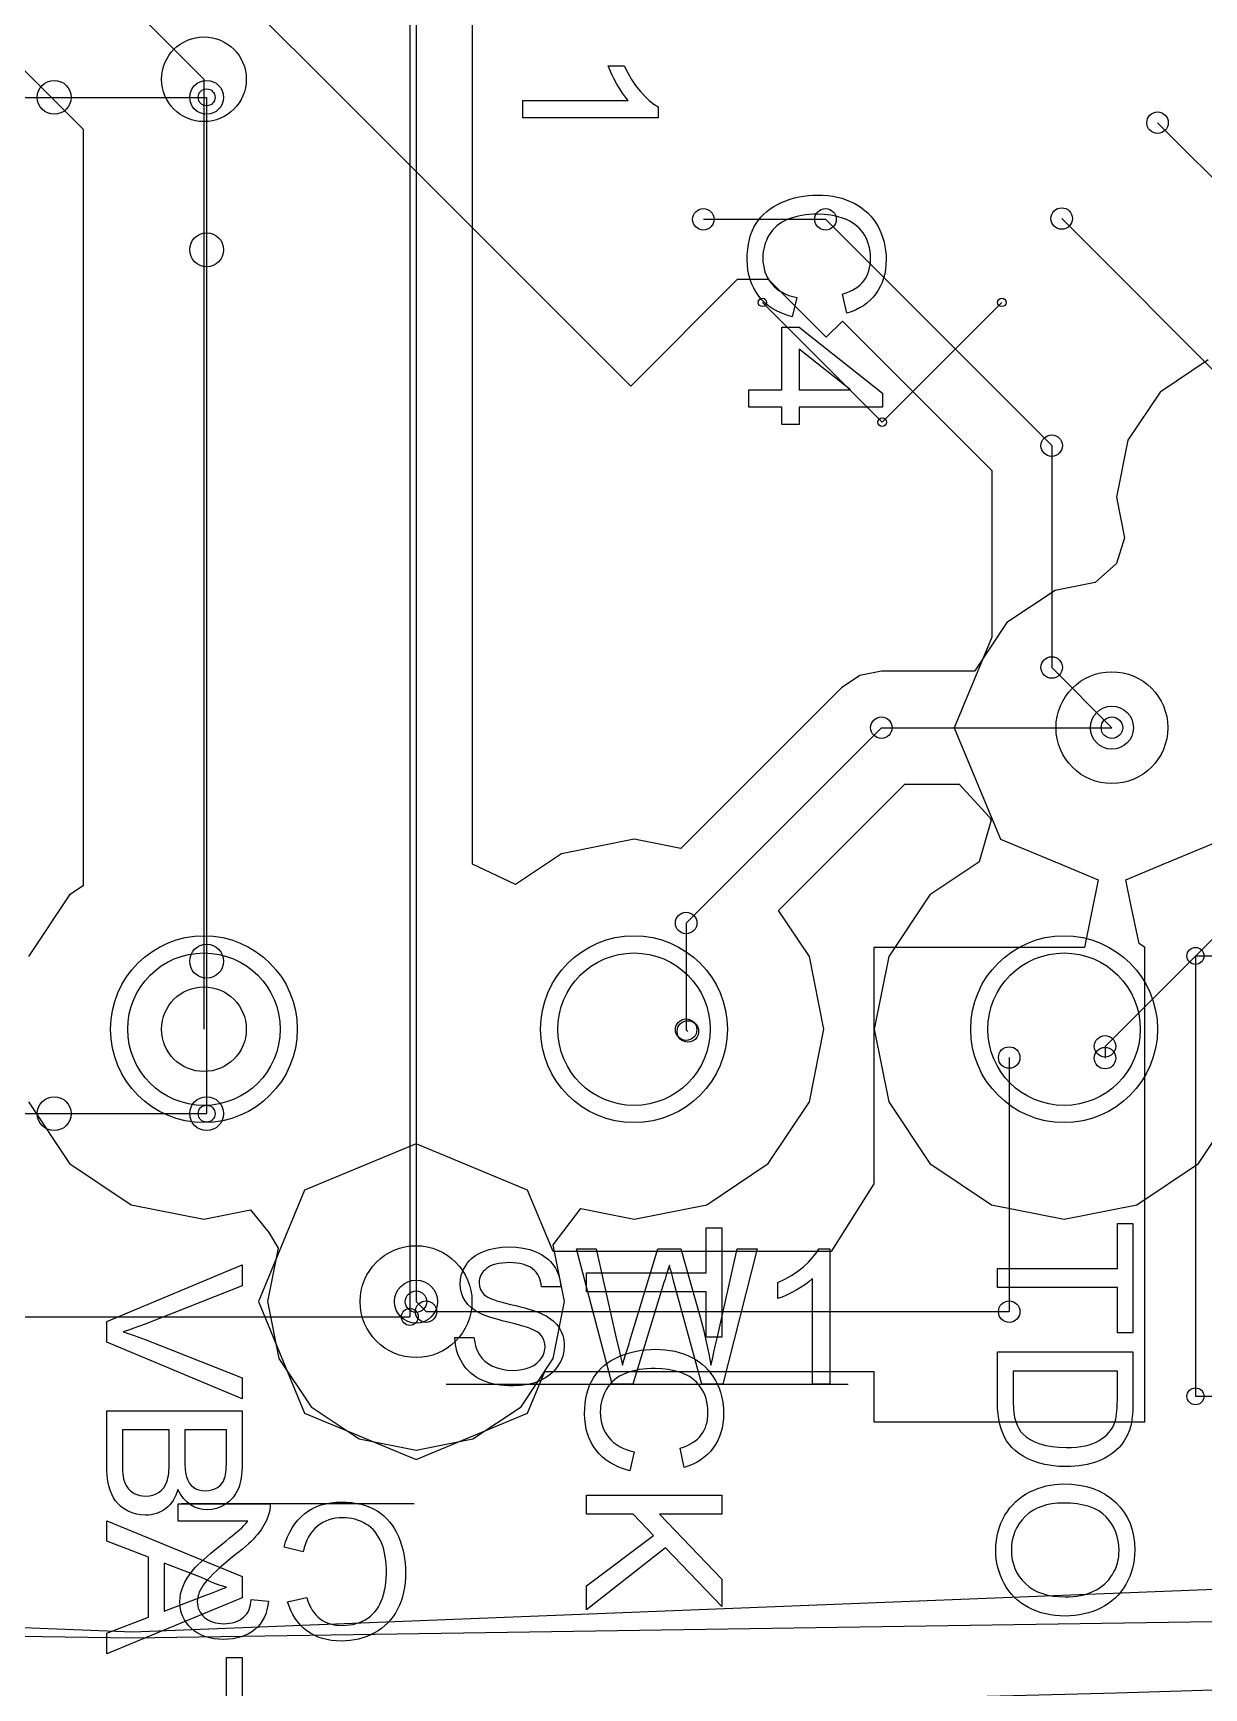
# Model space of a CAD drawing. Header units: millimetres. Extents: x -50.2 to -13.8, y -30.8 to 7.2.
# Drawn here: x -32.047 to -28.59, y -26.5 to -21.615 of the extents above; entities that cross this region are included whole.
import ezdxf

# ---------------------------------------------------------------- set-up
doc = ezdxf.new("R2010")
doc.units = ezdxf.units.MM
doc.linetypes.add('CENTERX2', pattern=[20.32, 12.7, -2.54, 2.54, -2.54])

msp = doc.modelspace()

# ---------------------------------------------------------------- linework, layer by layer
at = {"color": 7, "linetype": 'Continuous'}
for p, q in [((-32.8999, -20.394), (-31.5425, -21.7514)), ((-32.9823, -20.8162), (-31.8993, -21.8992)), ((-31.9793, -20.9604), (-31.1308, -21.8089)), ((-30.9345, -21.2048), (-30.9345, -25.4048)), ((-30.9161, -21.2068), (-30.9161, -25.3597)), ((-30.7494, -24.0682), (-30.7494, -21.2068)), ((-31.5425, -21.7514), (-31.5425, -24.5555)), ((-34.5345, -21.8048), (-31.5345, -21.8048)), ((-31.9845, -21.8048), (-31.5345, -21.8048)), ((-31.5345, -21.8048), (-31.5345, -22.2548)), ((-31.5345, -21.8048), (-31.5345, -24.8048)), ((-31.1308, -21.8089), (-30.8479, -22.0918)), ((-28.7266, -21.8796), (-27.7157, -22.8905)), ((-31.8993, -21.8992), (-31.8993, -24.1325)), ((-30.8479, -22.0918), (-30.2823, -22.6575)), ((-30.0677, -22.1648), (-29.707, -22.1648)), ((-29.707, -22.1648), (-29.0391, -22.8328)), ((-29.0095, -22.1625), (-28.498, -22.6739)), ((-30.2823, -22.6575), (-29.9666, -22.3418)), ((-29.9666, -22.3418), (-29.876, -22.3418)), ((-29.876, -22.3418), (-29.7048, -22.513)), ((-29.8933, -22.41), (-29.5398, -22.7635)), ((-29.1863, -22.41), (-29.5398, -22.7635)), ((-29.7048, -22.513), (-29.657, -22.4652)), ((-29.657, -22.4652), (-29.216, -22.9061)), ((-28.577, -22.5795), (-28.7193, -22.6746)), ((-28.7193, -22.6746), (-28.8144, -22.8169)), ((-29.0391, -22.8328), (-29.0391, -23.4877)), ((-28.8144, -22.8169), (-28.8478, -22.9848)), ((-29.216, -22.9061), (-29.216, -23.3978)), ((-28.8478, -22.9848), (-28.8239, -23.1048)), ((-28.8239, -23.1048), (-28.8473, -23.1813)), ((-28.8473, -23.1813), (-28.9109, -23.2368)), ((-28.9109, -23.2368), (-29.0291, -23.2603)), ((-29.0291, -23.2603), (-29.1714, -23.3554)), ((-29.216, -23.3978), (-29.3269, -23.6655)), ((-29.1714, -23.3554), (-29.2665, -23.4977)), ((-29.0391, -23.4877), (-28.8613, -23.6655)), ((-29.6058, -23.5115), (-29.6598, -23.5476)), ((-29.542, -23.4988), (-29.6058, -23.5115)), ((-29.2667, -23.4988), (-29.542, -23.4988)), ((-29.2665, -23.4977), (-29.2667, -23.4988)), ((-29.6598, -23.5476), (-30.1344, -24.0222)), ((-29.542, -23.6655), (-30.1186, -24.2421)), ((-29.542, -23.6655), (-28.8613, -23.6655)), ((-29.3269, -23.6655), (-29.1905, -23.9948)), ((-29.8454, -24.2047), (-29.4729, -23.8322)), ((-29.4729, -23.8322), (-29.3123, -23.8322)), ((-29.3123, -23.8322), (-29.2229, -23.93)), ((-29.2229, -23.93), (-29.2174, -23.9388)), ((-29.2174, -23.9388), (-29.2535, -24.0614)), ((-30.2725, -23.9948), (-30.4871, -24.0374)), ((-30.1344, -24.0222), (-30.2725, -23.9948)), ((-29.1905, -23.9948), (-29.0006, -24.0735)), ((-28.7219, -24.0735), (-28.532, -23.9948)), ((-30.6224, -24.1279), (-30.7494, -24.0682)), ((-30.4871, -24.0374), (-30.6224, -24.1279)), ((-29.2545, -24.0625), (-29.399, -24.159)), ((-29.2535, -24.0614), (-29.2545, -24.0625)), ((-29.0006, -24.0735), (-28.9022, -24.1142)), ((-28.8203, -24.1142), (-28.7219, -24.0735)), ((-28.9022, -24.1142), (-28.942, -24.3142)), ((-28.8037, -24.1976), (-28.8203, -24.1142)), ((-31.939, -24.159), (-32.0605, -24.3409)), ((-31.8993, -24.1325), (-31.939, -24.159)), ((-29.399, -24.159), (-29.5205, -24.3409)), ((-28.4091, -24.1337), (-28.8816, -24.6061)), ((-29.7544, -24.3409), (-29.8454, -24.2047)), ((-28.7813, -24.303), (-28.8037, -24.1976)), ((-30.1186, -24.2421), (-30.1186, -24.557)), ((-29.5646, -24.3142), (-29.5647, -24.9642)), ((-28.9646, -24.3142), (-29.5646, -24.3142)), ((-28.942, -24.3142), (-28.9646, -24.3142)), ((-28.7646, -24.3142), (-28.7813, -24.303)), ((-28.7646, -24.3813), (-28.7646, -24.3142)), ((-31.5345, -24.3548), (-31.5345, -24.8048)), ((-29.7117, -24.5555), (-29.7544, -24.3409)), ((-29.5205, -24.3409), (-29.5632, -24.5555)), ((-28.6146, -24.3392), (-28.6146, -25.6392)), ((-28.6146, -24.3392), (-27.0646, -24.3392)), ((-28.7646, -24.9642), (-28.7646, -24.3813)), ((-30.1186, -24.557), (-30.1135, -24.5621)), ((-29.7544, -24.7701), (-29.7117, -24.5555)), ((-29.5632, -24.5555), (-29.5205, -24.7701)), ((-28.8816, -24.6061), (-28.8816, -24.6409)), ((-29.1646, -24.6392), (-29.1646, -25.3892)), ((-34.5345, -24.8048), (-31.5345, -24.8048)), ((-32.0605, -24.7701), (-31.939, -24.9521)), ((-31.9845, -24.8048), (-31.5345, -24.8048)), ((-29.8759, -24.9521), (-29.7544, -24.7701)), ((-29.5205, -24.7701), (-29.399, -24.9521)), ((-28.6059, -24.9521), (-28.4844, -24.7701)), ((-30.9161, -24.894), (-31.2454, -25.0304)), ((-30.5869, -25.0304), (-30.9161, -24.894)), ((-31.939, -24.9521), (-31.7571, -25.0736)), ((-30.0579, -25.0736), (-29.8759, -24.9521)), ((-29.399, -24.9521), (-29.2171, -25.0736)), ((-28.7879, -25.0736), (-28.6059, -24.9521)), ((-29.5647, -24.9642), (-29.5647, -25.0122)), ((-28.7646, -25.0642), (-28.7646, -24.9642)), ((-31.2454, -25.0304), (-31.3818, -25.3597)), ((-30.5116, -25.2122), (-30.5869, -25.0304)), ((-29.5647, -25.0122), (-29.6901, -25.2122)), ((-31.7571, -25.0736), (-31.5425, -25.1163)), ((-31.5425, -25.1163), (-31.4054, -25.089)), ((-31.4054, -25.089), (-31.3511, -25.1554)), ((-30.5109, -25.1918), (-30.4295, -25.0851)), ((-30.4295, -25.0851), (-30.2725, -25.1163)), ((-30.2725, -25.1163), (-30.0579, -25.0736)), ((-29.2171, -25.0736), (-29.0025, -25.1163)), ((-29.0025, -25.1163), (-28.7879, -25.0736)), ((-28.7646, -25.7142), (-28.7646, -25.0642)), ((-31.3511, -25.1554), (-31.3234, -25.2022)), ((-31.3234, -25.2022), (-31.3547, -25.3597)), ((-30.4775, -25.3597), (-30.5109, -25.1918)), ((-29.6901, -25.2122), (-30.5116, -25.2122)), ((-31.3818, -25.3597), (-31.2454, -25.6889)), ((-31.3547, -25.3597), (-31.3214, -25.5275)), ((-30.9161, -25.3597), (-30.8866, -25.3892)), ((-30.8866, -25.3892), (-29.1646, -25.3892)), ((-30.5109, -25.5275), (-30.4775, -25.3597)), ((-35.1345, -25.4048), (-30.9345, -25.4048)), ((-31.3214, -25.5275), (-31.2263, -25.6698)), ((-30.606, -25.6698), (-30.5109, -25.5275)), ((-30.5869, -25.6889), (-30.536, -25.5661)), ((-30.536, -25.5661), (-29.5646, -25.5661)), ((-29.5646, -25.5661), (-29.5646, -25.7142)), ((-28.6146, -25.6392), (-27.0646, -25.6392)), ((-31.2454, -25.6889), (-30.9161, -25.8253)), ((-31.2263, -25.6698), (-31.084, -25.7649)), ((-30.9161, -25.8253), (-30.5869, -25.6889)), ((-30.7483, -25.7649), (-30.606, -25.6698)), ((-29.5646, -25.7142), (-28.7646, -25.7142)), ((-31.084, -25.7649), (-30.9161, -25.7983)), ((-30.9161, -25.7983), (-30.7483, -25.7649)), ((-31.7524, -26.335), (-40.0323, -26.0097)), ((-23.4725, -26.0097), (-31.7524, -26.335)), ((-31.7524, -26.353), (-34.9403, -26.3049)), ((-28.5645, -26.3049), (-31.7524, -26.353))]:
    msp.add_line(p, q, dxfattribs=at)
at = {"color": 7, "linetype": 'CENTERX2'}
for p, q in [((-30.8272, -25.6035), (-29.6397, -25.6035)), ((-30.9212, -25.9566), (-31.6087, -25.9566))]:
    msp.add_line(p, q, dxfattribs=at)
at = {"color": 7, "linetype": 'Continuous', "flags": 128}
for points in [[(-30.6011, -21.8654), (-30.6012, -21.8142), (-30.6012, -21.8142), (-30.2895, -21.8142), (-30.2895, -21.8142), (-30.2979, -21.8042), (-30.3063, -21.7928), (-30.3148, -21.78), (-30.3232, -21.7656), (-30.331, -21.7509), (-30.3379, -21.7371), (-30.3437, -21.7239), (-30.3484, -21.7116), (-30.3484, -21.7116), (-30.3012, -21.7116), (-30.3012, -21.7116), (-30.291, -21.7324), (-30.2798, -21.7519), (-30.2677, -21.7701), (-30.2544, -21.7868), (-30.2408, -21.8017), (-30.2274, -21.8143), (-30.2141, -21.8246), (-30.2012, -21.8324), (-30.2012, -21.8324), (-30.2012, -21.8654), (-30.2012, -21.8654), (-30.6012, -21.8654)], [(-29.7919, -22.3961), (-29.8051, -22.4525), (-29.8051, -22.4525), (-29.8209, -22.4478), (-29.8356, -22.4423), (-29.8495, -22.436), (-29.8624, -22.4288), (-29.8742, -22.4208), (-29.8852, -22.4119), (-29.8952, -22.4022), (-29.9042, -22.3916), (-29.9122, -22.3803), (-29.9191, -22.3685), (-29.925, -22.356), (-29.9298, -22.3428), (-29.9335, -22.3291), (-29.9361, -22.3148), (-29.9377, -22.2999), (-29.9383, -22.2844), (-29.9383, -22.2844), (-29.9379, -22.2683), (-29.9367, -22.253), (-29.9346, -22.2385), (-29.9317, -22.2248), (-29.9281, -22.2118), (-29.9236, -22.1997), (-29.9182, -22.1882), (-29.9121, -22.1775), (-29.9052, -22.1676), (-29.8976, -22.1582), (-29.8892, -22.1495), (-29.8802, -22.1413), (-29.8703, -22.1338), (-29.8598, -22.1269), (-29.8485, -22.1207), (-29.8365, -22.115), (-29.824, -22.1099), (-29.8113, -22.1056), (-29.7984, -22.1019), (-29.7851, -22.0989), (-29.7718, -22.0965), (-29.7581, -22.0949), (-29.7443, -22.0938), (-29.7302, -22.0935), (-29.7302, -22.0935), (-29.7149, -22.0939), (-29.7001, -22.095), (-29.6859, -22.0969), (-29.6722, -22.0995), (-29.6589, -22.1029), (-29.6461, -22.107), (-29.6339, -22.1118), (-29.6221, -22.1174), (-29.6109, -22.1238), (-29.6004, -22.1307), (-29.5906, -22.1384), (-29.5814, -22.1465), (-29.573, -22.1554), (-29.5653, -22.1649), (-29.5583, -22.1751), (-29.552, -22.1858), (-29.5464, -22.197), (-29.5415, -22.2085), (-29.5374, -22.2203), (-29.534, -22.2324), (-29.5314, -22.2447), (-29.5295, -22.2573), (-29.5284, -22.2702), (-29.528, -22.2833), (-29.528, -22.2833), (-29.5285, -22.2981), (-29.5299, -22.3123), (-29.5323, -22.3259), (-29.5356, -22.3389), (-29.5399, -22.3513), (-29.5452, -22.363), (-29.5514, -22.3743), (-29.5585, -22.3848), (-29.5665, -22.3948), (-29.5753, -22.4039), (-29.5849, -22.4122), (-29.5952, -22.4198), (-29.6063, -22.4266), (-29.6181, -22.4326), (-29.6308, -22.4378), (-29.6443, -22.4422), (-29.6443, -22.4422), (-29.6564, -22.3858), (-29.6564, -22.3858), (-29.646, -22.3822), (-29.6363, -22.3782), (-29.6274, -22.3738), (-29.6193, -22.3691), (-29.6118, -22.3638), (-29.6051, -22.3583), (-29.5991, -22.3524), (-29.5938, -22.3461), (-29.5892, -22.3393), (-29.5852, -22.3323), (-29.5818, -22.3247), (-29.579, -22.3167), (-29.5769, -22.3084), (-29.5754, -22.2996), (-29.5745, -22.2904), (-29.5742, -22.2807), (-29.5742, -22.2807), (-29.5745, -22.2696), (-29.5755, -22.259), (-29.5772, -22.2489), (-29.5796, -22.2392), (-29.5827, -22.2299), (-29.5864, -22.2211), (-29.5908, -22.2128), (-29.596, -22.2049), (-29.6016, -22.1977), (-29.6077, -22.1909), (-29.6144, -22.1847), (-29.6214, -22.1791), (-29.629, -22.174), (-29.637, -22.1695), (-29.6454, -22.1656), (-29.6544, -22.1622), (-29.6728, -22.1569), (-29.6915, -22.153), (-29.7106, -22.1507), (-29.7299, -22.1499), (-29.7299, -22.1499), (-29.7423, -22.1501), (-29.7542, -22.1509), (-29.7657, -22.152), (-29.7769, -22.1536), (-29.7877, -22.1557), (-29.798, -22.1582), (-29.8081, -22.1613), (-29.8176, -22.1647), (-29.8266, -22.1687), (-29.8351, -22.1732), (-29.8431, -22.1782), (-29.8504, -22.1838), (-29.857, -22.1898), (-29.8632, -22.1964), (-29.8687, -22.2034), (-29.8736, -22.211), (-29.8779, -22.219), (-29.8817, -22.2271), (-29.8849, -22.2353), (-29.8875, -22.2437), (-29.8895, -22.2523), (-29.891, -22.261), (-29.8918, -22.2699), (-29.8921, -22.279), (-29.8921, -22.279), (-29.8917, -22.2899), (-29.8905, -22.3004), (-29.8886, -22.3104), (-29.8858, -22.3201), (-29.8822, -22.3292), (-29.8779, -22.338), (-29.8728, -22.3464), (-29.8669, -22.3543), (-29.8601, -22.3617), (-29.8527, -22.3685), (-29.8445, -22.3747), (-29.8355, -22.3802), (-29.8258, -22.3851), (-29.8153, -22.3893), (-29.804, -22.393), (-29.7919, -22.3961)], [(-29.9331, -22.6678), (-29.8357, -22.6678), (-29.8357, -22.6678), (-29.8357, -22.4832), (-29.8357, -22.4832), (-29.7844, -22.4832), (-29.7844, -22.4832), (-29.5383, -22.6781), (-29.5383, -22.6781), (-29.5383, -22.7191), (-29.5383, -22.7191), (-29.7844, -22.7191), (-29.7844, -22.7191), (-29.7844, -22.7704), (-29.7844, -22.7704), (-29.8357, -22.7704), (-29.8357, -22.7704), (-29.8357, -22.7191), (-29.8357, -22.7191), (-29.9331, -22.7191), (-29.9331, -22.7191), (-29.9331, -22.6678)], [(-29.7844, -22.6678), (-29.6328, -22.6678), (-29.6328, -22.6678), (-29.7844, -22.5479), (-29.7844, -22.5479), (-29.7844, -22.6678)], [(-30.4132, -25.2747), (-30.0593, -25.2747), (-30.0593, -25.2747), (-30.0593, -25.1414), (-30.0593, -25.1414), (-30.0132, -25.1414), (-30.0132, -25.1414), (-30.0132, -25.4645), (-30.0132, -25.4645), (-30.0593, -25.4645), (-30.0593, -25.4645), (-30.0593, -25.3311), (-30.0593, -25.3311), (-30.4132, -25.3311), (-30.4132, -25.3311), (-30.4132, -25.2747)], [(-29.1991, -25.262), (-28.8452, -25.262), (-28.8452, -25.262), (-28.8452, -25.1287), (-28.8452, -25.1287), (-28.7991, -25.1287), (-28.7991, -25.1287), (-28.7991, -25.4518), (-28.7991, -25.4518), (-28.8452, -25.4518), (-28.8452, -25.4518), (-28.8452, -25.3184), (-28.8452, -25.3184), (-29.1991, -25.3184), (-29.1991, -25.3184), (-29.1991, -25.262)], [(-30.8016, -25.4651), (-30.7452, -25.4651), (-30.7452, -25.4651), (-30.7428, -25.4802), (-30.7395, -25.4939), (-30.7349, -25.5063), (-30.7292, -25.5171), (-30.7221, -25.5268), (-30.7132, -25.5355), (-30.7026, -25.5432), (-30.6903, -25.5499), (-30.6767, -25.5555), (-30.6622, -25.5594), (-30.647, -25.5617), (-30.6309, -25.5625), (-30.6309, -25.5625), (-30.6167, -25.5619), (-30.6033, -25.5601), (-30.5908, -25.5571), (-30.5792, -25.553), (-30.5687, -25.5478), (-30.5597, -25.5418), (-30.5521, -25.5348), (-30.5459, -25.5269), (-30.5411, -25.5186), (-30.5376, -25.5101), (-30.5356, -25.5014), (-30.5349, -25.4927), (-30.5349, -25.4927), (-30.5355, -25.4841), (-30.5374, -25.476), (-30.5406, -25.4684), (-30.545, -25.4615), (-30.5509, -25.4551), (-30.5586, -25.4491), (-30.5682, -25.4437), (-30.5795, -25.4387), (-30.5795, -25.4387), (-30.5839, -25.437), (-30.5897, -25.4352), (-30.5966, -25.433), (-30.6047, -25.4307), (-30.614, -25.4282), (-30.6244, -25.4254), (-30.6361, -25.4224), (-30.6489, -25.4192), (-30.6619, -25.4159), (-30.6738, -25.4127), (-30.6849, -25.4096), (-30.695, -25.4065), (-30.7042, -25.4034), (-30.7124, -25.4003), (-30.7197, -25.3974), (-30.726, -25.3944), (-30.726, -25.3944), (-30.7402, -25.3865), (-30.7525, -25.3777), (-30.7629, -25.368), (-30.7713, -25.3574), (-30.7778, -25.346), (-30.7824, -25.334), (-30.7852, -25.3213), (-30.7862, -25.3079), (-30.7862, -25.3079), (-30.7851, -25.2931), (-30.7818, -25.2788), (-30.7763, -25.265), (-30.7686, -25.2516), (-30.764, -25.2453), (-30.7589, -25.2393), (-30.7532, -25.2338), (-30.747, -25.2286), (-30.7404, -25.2239), (-30.7332, -25.2195), (-30.7255, -25.2155), (-30.7174, -25.2119), (-30.7, -25.206), (-30.6817, -25.2018), (-30.6625, -25.1993), (-30.6424, -25.1984), (-30.6424, -25.1984), (-30.6203, -25.1993), (-30.5996, -25.2019), (-30.5803, -25.2063), (-30.5622, -25.2125), (-30.5538, -25.2163), (-30.5459, -25.2204), (-30.5384, -25.225), (-30.5315, -25.23), (-30.5251, -25.2354), (-30.5192, -25.2412), (-30.5138, -25.2474), (-30.5089, -25.2541), (-30.5045, -25.2611), (-30.5006, -25.2683), (-30.4972, -25.2757), (-30.4944, -25.2834), (-30.4922, -25.2913), (-30.4905, -25.2994), (-30.4894, -25.3078), (-30.4888, -25.3163), (-30.4888, -25.3163), (-30.5452, -25.3163), (-30.5452, -25.3163), (-30.5464, -25.3078), (-30.5484, -25.2997), (-30.5508, -25.2922), (-30.5539, -25.2852), (-30.5576, -25.2788), (-30.5618, -25.2728), (-30.5667, -25.2675), (-30.5722, -25.2627), (-30.5783, -25.2584), (-30.5851, -25.2547), (-30.5925, -25.2516), (-30.6006, -25.2491), (-30.6095, -25.2471), (-30.619, -25.2457), (-30.6292, -25.2449), (-30.6401, -25.2446), (-30.6401, -25.2446), (-30.6514, -25.2448), (-30.6619, -25.2457), (-30.6717, -25.247), (-30.6806, -25.249), (-30.6887, -25.2514), (-30.696, -25.2544), (-30.7026, -25.2579), (-30.7084, -25.262), (-30.7134, -25.2665), (-30.7178, -25.2712), (-30.7214, -25.2762), (-30.7244, -25.2813), (-30.7267, -25.2868), (-30.7284, -25.2924), (-30.7295, -25.2982), (-30.7298, -25.3043), (-30.7298, -25.3043), (-30.7288, -25.3145), (-30.726, -25.3238), (-30.7213, -25.3322), (-30.7146, -25.3396), (-30.7146, -25.3396), (-30.7101, -25.343), (-30.7042, -25.3466), (-30.6967, -25.3501), (-30.6877, -25.3536), (-30.6773, -25.3571), (-30.6653, -25.3607), (-30.6518, -25.3643), (-30.6368, -25.368), (-30.6217, -25.3716), (-30.6077, -25.375), (-30.595, -25.3783), (-30.5835, -25.3816), (-30.573, -25.3846), (-30.5639, -25.3877), (-30.5559, -25.3905), (-30.5491, -25.3933), (-30.5491, -25.3933), (-30.5404, -25.3974), (-30.5322, -25.4018), (-30.5246, -25.4064), (-30.5177, -25.4114), (-30.5113, -25.4165), (-30.5055, -25.422), (-30.5003, -25.4276), (-30.4957, -25.4337), (-30.4917, -25.4399), (-30.4882, -25.4463), (-30.4852, -25.453), (-30.4828, -25.4599), (-30.4809, -25.4672), (-30.4795, -25.4745), (-30.4787, -25.4821), (-30.4785, -25.49), (-30.4785, -25.49), (-30.4796, -25.5056), (-30.4831, -25.5208), (-30.4889, -25.5354), (-30.4971, -25.5496), (-30.502, -25.5564), (-30.5073, -25.5628), (-30.5133, -25.5688), (-30.5197, -25.5744), (-30.5266, -25.5797), (-30.534, -25.5845), (-30.542, -25.589), (-30.5504, -25.5931), (-30.5682, -25.5999), (-30.5872, -25.6048), (-30.6073, -25.6077), (-30.6286, -25.6087), (-30.6286, -25.6087), (-30.642, -25.6084), (-30.655, -25.6076), (-30.6674, -25.6063), (-30.6791, -25.6045), (-30.6904, -25.6021), (-30.7012, -25.5992), (-30.7113, -25.5958), (-30.7209, -25.5918), (-30.7299, -25.5873), (-30.7385, -25.5824), (-30.7465, -25.5768), (-30.7541, -25.5708), (-30.7612, -25.5643), (-30.7677, -25.5571), (-30.7738, -25.5495), (-30.7793, -25.5413), (-30.7843, -25.5328), (-30.7886, -25.524), (-30.7924, -25.5148), (-30.7954, -25.5055), (-30.7979, -25.4958), (-30.7997, -25.4858), (-30.801, -25.4756), (-30.8016, -25.4651)], [(-30.3367, -25.6035), (-30.4426, -25.2035), (-30.4426, -25.2035), (-30.3842, -25.2035), (-30.3842, -25.2035), (-30.3248, -25.4673), (-30.3248, -25.4673), (-30.3156, -25.5079), (-30.3067, -25.5476), (-30.3067, -25.5476), (-30.3022, -25.5329), (-30.2982, -25.5198), (-30.2947, -25.5083), (-30.2917, -25.4986), (-30.2892, -25.4904), (-30.2872, -25.4838), (-30.2857, -25.4789), (-30.2847, -25.4757), (-30.2847, -25.4757), (-30.2017, -25.2035), (-30.2017, -25.2035), (-30.1339, -25.2035), (-30.1339, -25.2035), (-30.0767, -25.4051), (-30.0767, -25.4051), (-30.0674, -25.4422), (-30.059, -25.4784), (-30.0517, -25.5135), (-30.0452, -25.5476), (-30.0452, -25.5476), (-30.0411, -25.5293), (-30.0365, -25.5092), (-30.0316, -25.4873), (-30.0263, -25.4637), (-30.0263, -25.4637), (-29.9677, -25.2035), (-29.9677, -25.2035), (-29.9093, -25.2035), (-29.9093, -25.2035), (-30.0098, -25.6035), (-30.0098, -25.6035), (-30.0722, -25.6035), (-30.0722, -25.6035), (-30.1556, -25.2985), (-30.1556, -25.2985), (-30.158, -25.2894), (-30.1602, -25.2813), (-30.1621, -25.2741), (-30.1638, -25.2679), (-30.1654, -25.2624), (-30.1666, -25.258), (-30.1675, -25.2545), (-30.1682, -25.2518), (-30.1682, -25.2518), (-30.173, -25.2673), (-30.1771, -25.2811), (-30.1808, -25.2932), (-30.184, -25.3036), (-30.184, -25.3036), (-30.2756, -25.6035), (-30.2756, -25.6035), (-30.3367, -25.6035)], [(-29.6939, -25.6035), (-29.7452, -25.6035), (-29.7452, -25.6035), (-29.7452, -25.2918), (-29.7452, -25.2918), (-29.7551, -25.3002), (-29.7666, -25.3087), (-29.7794, -25.3171), (-29.7937, -25.3255), (-29.8084, -25.3334), (-29.8222, -25.3403), (-29.8354, -25.3461), (-29.8477, -25.3508), (-29.8477, -25.3508), (-29.8477, -25.3035), (-29.8477, -25.3035), (-29.8269, -25.2934), (-29.8074, -25.2822), (-29.7892, -25.27), (-29.7725, -25.2567), (-29.7576, -25.2431), (-29.745, -25.2297), (-29.7347, -25.2165), (-29.7269, -25.2035), (-29.7269, -25.2035), (-29.6939, -25.2035), (-29.6939, -25.2035), (-29.6939, -25.6035)], [(-31.8294, -25.4186), (-31.4295, -25.2513), (-31.4295, -25.2513), (-31.4295, -25.313), (-31.4295, -25.313), (-31.7162, -25.426), (-31.7162, -25.426), (-31.7332, -25.4326), (-31.7495, -25.4385), (-31.7654, -25.444), (-31.7808, -25.4489), (-31.7808, -25.4489), (-31.7485, -25.4594), (-31.7162, -25.4715), (-31.7162, -25.4715), (-31.4295, -25.5848), (-31.4295, -25.5848), (-31.4295, -25.6465), (-31.4295, -25.6465), (-31.8295, -25.4792), (-31.8295, -25.4792), (-31.8295, -25.4186)], [(-30.272, -25.8029), (-30.2851, -25.8593), (-30.2851, -25.8593), (-30.3009, -25.8547), (-30.3157, -25.8492), (-30.3295, -25.8428), (-30.3424, -25.8357), (-30.3543, -25.8277), (-30.3653, -25.8188), (-30.3752, -25.8091), (-30.3843, -25.7985), (-30.3923, -25.7872), (-30.3992, -25.7754), (-30.405, -25.7629), (-30.4098, -25.7497), (-30.4135, -25.736), (-30.4162, -25.7217), (-30.4178, -25.7068), (-30.4183, -25.6912), (-30.4183, -25.6912), (-30.4179, -25.6752), (-30.4167, -25.6599), (-30.4146, -25.6454), (-30.4117, -25.6317), (-30.4081, -25.6187), (-30.4037, -25.6065), (-30.3983, -25.5951), (-30.3922, -25.5844), (-30.3853, -25.5745), (-30.3777, -25.5651), (-30.3693, -25.5564), (-30.3602, -25.5482), (-30.3504, -25.5407), (-30.3399, -25.5338), (-30.3286, -25.5275), (-30.3166, -25.5218), (-30.3041, -25.5168), (-30.2913, -25.5125), (-30.2784, -25.5088), (-30.2652, -25.5057), (-30.2518, -25.5034), (-30.2382, -25.5017), (-30.2243, -25.5007), (-30.2102, -25.5004), (-30.2102, -25.5004), (-30.195, -25.5008), (-30.1802, -25.5019), (-30.1659, -25.5037), (-30.1522, -25.5064), (-30.1389, -25.5097), (-30.1262, -25.5138), (-30.1139, -25.5187), (-30.1021, -25.5243), (-30.0909, -25.5307), (-30.0804, -25.5376), (-30.0706, -25.5452), (-30.0615, -25.5534), (-30.0531, -25.5623), (-30.0454, -25.5718), (-30.0384, -25.5819), (-30.032, -25.5927), (-30.0264, -25.6039), (-30.0215, -25.6154), (-30.0174, -25.6271), (-30.0141, -25.6392), (-30.0114, -25.6516), (-30.0096, -25.6641), (-30.0085, -25.677), (-30.0081, -25.6902), (-30.0081, -25.6902), (-30.0085, -25.705), (-30.01, -25.7192), (-30.0124, -25.7328), (-30.0157, -25.7458), (-30.02, -25.7581), (-30.0252, -25.7699), (-30.0315, -25.7811), (-30.0386, -25.7917), (-30.0466, -25.8016), (-30.0553, -25.8108), (-30.065, -25.8191), (-30.0752, -25.8266), (-30.0863, -25.8335), (-30.0982, -25.8395), (-30.1109, -25.8447), (-30.1243, -25.8491), (-30.1243, -25.8491), (-30.1364, -25.7927), (-30.1364, -25.7927), (-30.1261, -25.7891), (-30.1164, -25.7851), (-30.1075, -25.7807), (-30.0993, -25.7759), (-30.0919, -25.7707), (-30.0851, -25.7652), (-30.0791, -25.7593), (-30.0738, -25.7529), (-30.0693, -25.7462), (-30.0653, -25.7391), (-30.0619, -25.7316), (-30.0591, -25.7236), (-30.0569, -25.7153), (-30.0554, -25.7065), (-30.0545, -25.6972), (-30.0542, -25.6876), (-30.0542, -25.6876), (-30.0545, -25.6765), (-30.0556, -25.6659), (-30.0573, -25.6557), (-30.0597, -25.646), (-30.0627, -25.6367), (-30.0665, -25.628), (-30.0709, -25.6197), (-30.076, -25.6118), (-30.0817, -25.6045), (-30.0878, -25.5978), (-30.0944, -25.5916), (-30.1015, -25.5859), (-30.109, -25.5809), (-30.117, -25.5764), (-30.1255, -25.5725), (-30.1344, -25.5691), (-30.1529, -25.5637), (-30.1716, -25.5599), (-30.1907, -25.5576), (-30.21, -25.5568), (-30.21, -25.5568), (-30.2223, -25.557), (-30.2343, -25.5577), (-30.2458, -25.5589), (-30.2569, -25.5605), (-30.2678, -25.5625), (-30.2781, -25.5651), (-30.2881, -25.5682), (-30.2976, -25.5716), (-30.3067, -25.5756), (-30.3152, -25.5801), (-30.3231, -25.5851), (-30.3304, -25.5907), (-30.3371, -25.5967), (-30.3432, -25.6033), (-30.3488, -25.6103), (-30.3537, -25.6179), (-30.358, -25.6258), (-30.3617, -25.6339), (-30.365, -25.6422), (-30.3675, -25.6506), (-30.3696, -25.6592), (-30.371, -25.6679), (-30.3718, -25.6768), (-30.3722, -25.6859), (-30.3722, -25.6859), (-30.3718, -25.6968), (-30.3706, -25.7073), (-30.3686, -25.7173), (-30.3658, -25.727), (-30.3623, -25.7361), (-30.358, -25.7449), (-30.3529, -25.7533), (-30.3469, -25.7612), (-30.3402, -25.7686), (-30.3327, -25.7754), (-30.3246, -25.7815), (-30.3156, -25.7871), (-30.3058, -25.792), (-30.2953, -25.7962), (-30.284, -25.7999), (-30.272, -25.8029)], [(-29.1991, -25.5082), (-28.7991, -25.5082), (-28.7991, -25.5082), (-28.7991, -25.6492), (-28.7991, -25.6492), (-28.7992, -25.6608), (-28.7994, -25.6716), (-28.7999, -25.6818), (-28.8005, -25.6914), (-28.8013, -25.7001), (-28.8023, -25.7081), (-28.8035, -25.7155), (-28.8048, -25.7221), (-28.8048, -25.7221), (-28.8096, -25.739), (-28.8159, -25.7547), (-28.8239, -25.7691), (-28.8334, -25.7821), (-28.8334, -25.7821), (-28.8403, -25.79), (-28.8478, -25.7973), (-28.8556, -25.8041), (-28.8639, -25.8104), (-28.8727, -25.8162), (-28.8819, -25.8215), (-28.8916, -25.8263), (-28.9018, -25.8305), (-28.9124, -25.8343), (-28.9234, -25.8376), (-28.9346, -25.8403), (-28.9463, -25.8426), (-28.9584, -25.8444), (-28.9709, -25.8456), (-28.9837, -25.8464), (-28.9969, -25.8466), (-28.9969, -25.8466), (-29.019, -25.846), (-29.0399, -25.8439), (-29.0594, -25.8406), (-29.0777, -25.8357), (-29.0945, -25.8299), (-29.1098, -25.8233), (-29.1237, -25.816), (-29.1359, -25.8078), (-29.1468, -25.799), (-29.1565, -25.79), (-29.1649, -25.7805), (-29.1722, -25.7705), (-29.1784, -25.7599), (-29.1838, -25.7482), (-29.1884, -25.7354), (-29.1923, -25.7216), (-29.1952, -25.7068), (-29.1974, -25.691), (-29.1987, -25.674), (-29.1991, -25.6559), (-29.1991, -25.6559), (-29.1991, -25.5082)], [(-29.1529, -25.5646), (-29.1529, -25.651), (-29.1529, -25.651), (-29.1528, -25.6607), (-29.1524, -25.6699), (-29.1519, -25.6785), (-29.1511, -25.6866), (-29.15, -25.6942), (-29.1488, -25.7013), (-29.1473, -25.7078), (-29.1455, -25.7137), (-29.1415, -25.7245), (-29.1366, -25.7341), (-29.131, -25.7426), (-29.1246, -25.7499), (-29.1246, -25.7499), (-29.1143, -25.7589), (-29.1024, -25.7669), (-29.0888, -25.7737), (-29.0737, -25.7796), (-29.0568, -25.7842), (-29.0383, -25.7876), (-29.018, -25.7896), (-28.996, -25.7902), (-28.996, -25.7902), (-28.9807, -25.7899), (-28.9663, -25.7889), (-28.9528, -25.7873), (-28.9402, -25.785), (-28.9286, -25.7821), (-28.9177, -25.7785), (-28.9079, -25.7743), (-28.899, -25.7694), (-28.8908, -25.764), (-28.8834, -25.7584), (-28.8766, -25.7525), (-28.8706, -25.7463), (-28.8653, -25.7398), (-28.8606, -25.7331), (-28.8567, -25.726), (-28.8535, -25.7188), (-28.8535, -25.7188), (-28.8516, -25.713), (-28.8499, -25.7064), (-28.8484, -25.699), (-28.8473, -25.6907), (-28.8463, -25.6817), (-28.8457, -25.6718), (-28.8454, -25.6611), (-28.8452, -25.6495), (-28.8452, -25.6495), (-28.8452, -25.5646), (-28.8452, -25.5646), (-29.1529, -25.5646)], [(-31.8294, -25.6822), (-31.4295, -25.6822), (-31.4295, -25.6822), (-31.4295, -25.8374), (-31.4295, -25.8374), (-31.4296, -25.849), (-31.4303, -25.8599), (-31.4312, -25.8703), (-31.4325, -25.8801), (-31.4343, -25.8893), (-31.4364, -25.8979), (-31.4389, -25.9059), (-31.4418, -25.9134), (-31.4488, -25.9269), (-31.4574, -25.9389), (-31.4677, -25.9494), (-31.4797, -25.9583), (-31.4926, -25.9654), (-31.5058, -25.9704), (-31.5194, -25.9735), (-31.5332, -25.9745), (-31.5332, -25.9745), (-31.546, -25.9736), (-31.5584, -25.9708), (-31.5705, -25.9661), (-31.5822, -25.9595), (-31.5931, -25.9511), (-31.6029, -25.9407), (-31.6116, -25.9284), (-31.6192, -25.9143), (-31.6192, -25.9143), (-31.6221, -25.9231), (-31.6254, -25.9314), (-31.6292, -25.9393), (-31.6334, -25.9465), (-31.6381, -25.9532), (-31.6433, -25.9595), (-31.649, -25.9651), (-31.6551, -25.9703), (-31.6616, -25.9748), (-31.6683, -25.9788), (-31.6754, -25.9822), (-31.6827, -25.985), (-31.6904, -25.9872), (-31.6982, -25.9887), (-31.7064, -25.9896), (-31.7149, -25.9899), (-31.7149, -25.9899), (-31.7285, -25.9892), (-31.7417, -25.9869), (-31.7544, -25.9831), (-31.7666, -25.9778), (-31.7778, -25.9714), (-31.7876, -25.9643), (-31.7962, -25.9565), (-31.8034, -25.9479), (-31.8094, -25.9385), (-31.8146, -25.9279), (-31.8192, -25.9161), (-31.8229, -25.9033), (-31.8258, -25.8892), (-31.8278, -25.8735), (-31.8291, -25.8563), (-31.8295, -25.8376), (-31.8295, -25.8376), (-31.8295, -25.6822)], [(-31.7833, -25.7386), (-31.7833, -25.8385), (-31.7833, -25.8385), (-31.7832, -25.8505), (-31.7828, -25.8604), (-31.7822, -25.8685), (-31.7814, -25.8747), (-31.7814, -25.8747), (-31.7795, -25.8834), (-31.777, -25.8915), (-31.774, -25.8987), (-31.7704, -25.9053), (-31.7662, -25.9112), (-31.761, -25.9165), (-31.755, -25.9213), (-31.7481, -25.9256), (-31.7404, -25.929), (-31.7322, -25.9315), (-31.7234, -25.933), (-31.7141, -25.9335), (-31.7141, -25.9335), (-31.7032, -25.9329), (-31.693, -25.9308), (-31.6836, -25.9274), (-31.675, -25.9226), (-31.6673, -25.9166), (-31.6608, -25.9094), (-31.6556, -25.9009), (-31.6516, -25.8912), (-31.65, -25.8857), (-31.6486, -25.8798), (-31.6475, -25.8732), (-31.6465, -25.8662), (-31.6458, -25.8585), (-31.6453, -25.8502), (-31.6449, -25.8415), (-31.6449, -25.8321), (-31.6449, -25.8321), (-31.6449, -25.7386), (-31.6449, -25.7386), (-31.7833, -25.7386)], [(-31.5987, -25.7386), (-31.5987, -25.826), (-31.5987, -25.826), (-31.5986, -25.8346), (-31.5984, -25.8425), (-31.5981, -25.8499), (-31.5975, -25.8566), (-31.5969, -25.8627), (-31.5961, -25.868), (-31.5951, -25.8728), (-31.594, -25.877), (-31.594, -25.877), (-31.5905, -25.8866), (-31.5859, -25.895), (-31.5803, -25.902), (-31.5737, -25.9078), (-31.5662, -25.9123), (-31.5577, -25.9155), (-31.5484, -25.9175), (-31.5381, -25.9181), (-31.5381, -25.9181), (-31.5283, -25.9175), (-31.5191, -25.9157), (-31.5105, -25.9127), (-31.5025, -25.9084), (-31.4953, -25.9031), (-31.4894, -25.8967), (-31.4848, -25.8893), (-31.4813, -25.8808), (-31.48, -25.876), (-31.4788, -25.8703), (-31.4779, -25.8639), (-31.4771, -25.8566), (-31.4764, -25.8485), (-31.4759, -25.8396), (-31.4757, -25.8299), (-31.4756, -25.8194), (-31.4756, -25.8194), (-31.4756, -25.7386), (-31.4756, -25.7386), (-31.5987, -25.7386)], [(-30.4132, -25.9311), (-30.0132, -25.9311), (-30.0132, -25.9311), (-30.0132, -25.9875), (-30.0132, -25.9875), (-30.1976, -25.9875), (-30.1976, -25.9875), (-30.0132, -26.1791), (-30.0132, -26.1791), (-30.0132, -26.2593), (-30.0132, -26.2593), (-30.1794, -26.0867), (-30.1794, -26.0867), (-30.4132, -26.2696), (-30.4132, -26.2696), (-30.4132, -26.1987), (-30.4132, -26.1987), (-30.2147, -26.0499), (-30.2147, -26.0499), (-30.2747, -25.9875), (-30.2747, -25.9875), (-30.4132, -25.9875), (-30.4132, -25.9875), (-30.4132, -25.9311)], [(-29.0044, -25.8979), (-28.9803, -25.8988), (-28.9576, -25.9014), (-28.9363, -25.9056), (-28.9164, -25.9115), (-28.8977, -25.9192), (-28.8804, -25.9286), (-28.8645, -25.9397), (-28.8498, -25.9524), (-28.8367, -25.9665), (-28.8254, -25.9817), (-28.8157, -25.9978), (-28.8079, -26.0148), (-28.8018, -26.0329), (-28.7975, -26.0519), (-28.7948, -26.072), (-28.7939, -26.093), (-28.7939, -26.093), (-28.7943, -26.107), (-28.7955, -26.1206), (-28.7976, -26.1338), (-28.8005, -26.1467), (-28.8042, -26.1593), (-28.8087, -26.1715), (-28.8141, -26.1833), (-28.8202, -26.1948), (-28.8271, -26.2058), (-28.8346, -26.2161), (-28.8428, -26.2258), (-28.8516, -26.2348), (-28.8611, -26.243), (-28.8712, -26.2506), (-28.882, -26.2576), (-28.8934, -26.2639), (-28.9053, -26.2695), (-28.9176, -26.2743), (-28.9303, -26.2784), (-28.9434, -26.2817), (-28.9569, -26.2843), (-28.9708, -26.2861), (-28.985, -26.2873), (-28.9997, -26.2877), (-28.9997, -26.2877), (-29.0146, -26.2873), (-29.0291, -26.2861), (-29.0431, -26.2841), (-29.0568, -26.2814), (-29.0701, -26.2779), (-29.083, -26.2736), (-29.0955, -26.2685), (-29.1076, -26.2627), (-29.1192, -26.2561), (-29.13, -26.2489), (-29.1401, -26.241), (-29.1495, -26.2325), (-29.1581, -26.2232), (-29.1661, -26.2134), (-29.1733, -26.2029), (-29.1798, -26.1918), (-29.1854, -26.1802), (-29.1904, -26.1684), (-29.1947, -26.1563), (-29.1981, -26.1441), (-29.2008, -26.1316), (-29.2027, -26.1189), (-29.2038, -26.1059), (-29.2042, -26.0928), (-29.2042, -26.0928), (-29.2038, -26.0786), (-29.2025, -26.0648), (-29.2004, -26.0514), (-29.1975, -26.0383), (-29.1936, -26.0256), (-29.189, -26.0134), (-29.1835, -26.0014), (-29.1772, -25.9899), (-29.1701, -25.9789), (-29.1625, -25.9687), (-29.1541, -25.9591), (-29.1451, -25.9501), (-29.1356, -25.9418), (-29.1255, -25.9343), (-29.1147, -25.9274), (-29.1033, -25.9212), (-29.0915, -25.9158), (-29.0796, -25.9111), (-29.0675, -25.9071), (-29.0552, -25.9038), (-29.0427, -25.9012), (-29.0301, -25.8994), (-29.0173, -25.8983), (-29.0044, -25.8979)], [(-31.6186, -26.0079), (-31.6186, -25.9566), (-31.6186, -25.9566), (-31.3468, -25.9566), (-31.3468, -25.9566), (-31.347, -25.9657), (-31.348, -25.9747), (-31.3498, -25.9834), (-31.3524, -25.992), (-31.3524, -25.992), (-31.3581, -26.0059), (-31.3653, -26.0197), (-31.3739, -26.0333), (-31.3841, -26.0467), (-31.3899, -26.0534), (-31.3963, -26.0604), (-31.4034, -26.0675), (-31.4111, -26.0748), (-31.4195, -26.0822), (-31.4286, -26.0899), (-31.4383, -26.0978), (-31.4488, -26.1059), (-31.4488, -26.1059), (-31.4648, -26.1189), (-31.4794, -26.1313), (-31.4927, -26.1428), (-31.5046, -26.1536), (-31.5152, -26.1636), (-31.5244, -26.1729), (-31.5323, -26.1813), (-31.5388, -26.189), (-31.5443, -26.1963), (-31.5491, -26.2035), (-31.5531, -26.2107), (-31.5564, -26.2178), (-31.5589, -26.2249), (-31.5608, -26.2318), (-31.5618, -26.2387), (-31.5622, -26.2456), (-31.5622, -26.2456), (-31.5619, -26.2523), (-31.5609, -26.2588), (-31.5592, -26.2649), (-31.5568, -26.2708), (-31.5538, -26.2764), (-31.5501, -26.2817), (-31.5457, -26.2869), (-31.5407, -26.2917), (-31.5351, -26.2961), (-31.529, -26.2999), (-31.5226, -26.3031), (-31.5157, -26.3058), (-31.5084, -26.3078), (-31.5008, -26.3092), (-31.4927, -26.3101), (-31.4843, -26.3104), (-31.4843, -26.3104), (-31.4753, -26.3101), (-31.4668, -26.3092), (-31.4588, -26.3078), (-31.4512, -26.3057), (-31.4441, -26.303), (-31.4375, -26.2997), (-31.4313, -26.2959), (-31.4256, -26.2914), (-31.4204, -26.2864), (-31.4159, -26.2809), (-31.4121, -26.275), (-31.409, -26.2687), (-31.4065, -26.2619), (-31.4048, -26.2546), (-31.4036, -26.2468), (-31.4032, -26.2386), (-31.4032, -26.2386), (-31.352, -26.2438), (-31.352, -26.2438), (-31.3537, -26.2571), (-31.3564, -26.2696), (-31.3601, -26.2813), (-31.3646, -26.2922), (-31.3701, -26.3023), (-31.3765, -26.3116), (-31.3838, -26.32), (-31.392, -26.3277), (-31.4011, -26.3345), (-31.4109, -26.3403), (-31.4214, -26.3453), (-31.4327, -26.3494), (-31.4448, -26.3525), (-31.4576, -26.3547), (-31.4711, -26.3561), (-31.4854, -26.3566), (-31.4854, -26.3566), (-31.4998, -26.3561), (-31.5134, -26.3546), (-31.5262, -26.3521), (-31.5383, -26.3487), (-31.5497, -26.3442), (-31.5602, -26.3387), (-31.57, -26.3323), (-31.579, -26.3249), (-31.5871, -26.3167), (-31.5941, -26.308), (-31.6, -26.2989), (-31.6048, -26.2894), (-31.6087, -26.2793), (-31.6113, -26.2687), (-31.6129, -26.2577), (-31.6135, -26.2462), (-31.6135, -26.2462), (-31.6129, -26.2343), (-31.6112, -26.2225), (-31.6082, -26.2108), (-31.6041, -26.1992), (-31.5986, -26.1876), (-31.5915, -26.1756), (-31.583, -26.1633), (-31.5729, -26.1507), (-31.5669, -26.144), (-31.56, -26.1368), (-31.552, -26.1291), (-31.5431, -26.1208), (-31.5333, -26.112), (-31.5225, -26.1025), (-31.5107, -26.0926), (-31.4979, -26.0821), (-31.4979, -26.0821), (-31.487, -26.0735), (-31.477, -26.0656), (-31.4681, -26.0584), (-31.4601, -26.052), (-31.4531, -26.0463), (-31.447, -26.0414), (-31.4419, -26.037), (-31.4377, -26.0335), (-31.4306, -26.0271), (-31.4242, -26.0208), (-31.4184, -26.0143), (-31.4133, -26.0079), (-31.4133, -26.0079), (-31.6186, -26.0079)], [(-31.2494, -26.0978), (-31.3058, -26.0846), (-31.3058, -26.0846), (-31.3012, -26.0688), (-31.2956, -26.0541), (-31.2893, -26.0402), (-31.2822, -26.0273), (-31.2742, -26.0155), (-31.2653, -26.0045), (-31.2556, -25.9946), (-31.245, -25.9855), (-31.2337, -25.9775), (-31.2218, -25.9706), (-31.2093, -25.9648), (-31.1962, -25.96), (-31.1825, -25.9563), (-31.1681, -25.9536), (-31.1532, -25.952), (-31.1377, -25.9515), (-31.1377, -25.9515), (-31.1217, -25.9519), (-31.1064, -25.9531), (-31.0919, -25.9551), (-31.0782, -25.958), (-31.0652, -25.9616), (-31.053, -25.9661), (-31.0415, -25.9715), (-31.0309, -25.9776), (-31.021, -25.9845), (-31.0116, -25.9921), (-31.0028, -26.0005), (-30.9947, -26.0096), (-30.9871, -26.0194), (-30.9802, -26.0299), (-30.974, -26.0412), (-30.9683, -26.0532), (-30.9633, -26.0657), (-30.9589, -26.0785), (-30.9552, -26.0914), (-30.9522, -26.1046), (-30.9499, -26.118), (-30.9482, -26.1316), (-30.9472, -26.1455), (-30.9468, -26.1596), (-30.9468, -26.1596), (-30.9472, -26.1748), (-30.9484, -26.1896), (-30.9502, -26.2039), (-30.9528, -26.2176), (-30.9562, -26.2309), (-30.9604, -26.2436), (-30.9653, -26.2559), (-30.9709, -26.2676), (-30.9772, -26.2789), (-30.9841, -26.2894), (-30.9917, -26.2991), (-30.9999, -26.3083), (-31.0088, -26.3167), (-31.0182, -26.3244), (-31.0284, -26.3314), (-31.0391, -26.3378), (-31.0504, -26.3434), (-31.0618, -26.3483), (-31.0736, -26.3523), (-31.0857, -26.3557), (-31.098, -26.3584), (-31.1106, -26.3602), (-31.1235, -26.3613), (-31.1367, -26.3617), (-31.1367, -26.3617), (-31.1515, -26.3612), (-31.1657, -26.3598), (-31.1793, -26.3574), (-31.1923, -26.3541), (-31.2047, -26.3498), (-31.2165, -26.3446), (-31.2277, -26.3383), (-31.2383, -26.3312), (-31.2481, -26.3232), (-31.2572, -26.3144), (-31.2656, -26.3048), (-31.2731, -26.2946), (-31.2799, -26.2834), (-31.2859, -26.2716), (-31.2911, -26.2589), (-31.2955, -26.2455), (-31.2955, -26.2455), (-31.2391, -26.2334), (-31.2391, -26.2334), (-31.2355, -26.2437), (-31.2315, -26.2534), (-31.2271, -26.2623), (-31.2224, -26.2705), (-31.2172, -26.2779), (-31.2117, -26.2846), (-31.2058, -26.2906), (-31.1995, -26.2959), (-31.1927, -26.3005), (-31.1856, -26.3045), (-31.1781, -26.3079), (-31.1701, -26.3107), (-31.1617, -26.3128), (-31.1529, -26.3144), (-31.1437, -26.3152), (-31.1341, -26.3156), (-31.1341, -26.3156), (-31.123, -26.3152), (-31.1124, -26.3142), (-31.1022, -26.3125), (-31.0925, -26.3101), (-31.0833, -26.3071), (-31.0745, -26.3033), (-31.0662, -26.2989), (-31.0584, -26.2938), (-31.0511, -26.2881), (-31.0443, -26.282), (-31.0381, -26.2753), (-31.0324, -26.2683), (-31.0274, -26.2608), (-31.0229, -26.2527), (-31.0189, -26.2443), (-31.0156, -26.2354), (-31.0102, -26.2169), (-31.0063, -26.1982), (-31.004, -26.1791), (-31.0032, -26.1598), (-31.0032, -26.1598), (-31.0035, -26.1475), (-31.0042, -26.1355), (-31.0053, -26.124), (-31.0069, -26.1128), (-31.0091, -26.102), (-31.0117, -26.0917), (-31.0146, -26.0817), (-31.0181, -26.0721), (-31.0221, -26.0631), (-31.0266, -26.0546), (-31.0316, -26.0467), (-31.0371, -26.0394), (-31.0431, -26.0327), (-31.0497, -26.0265), (-31.0568, -26.021), (-31.0644, -26.0161), (-31.0723, -26.0118), (-31.0804, -26.008), (-31.0887, -26.0048), (-31.0971, -26.0023), (-31.1056, -26.0002), (-31.1144, -25.9987), (-31.1233, -25.9979), (-31.1323, -25.9976), (-31.1323, -25.9976), (-31.1432, -25.998), (-31.1537, -25.9992), (-31.1637, -26.0011), (-31.1734, -26.0039), (-31.1826, -26.0075), (-31.1914, -26.0118), (-31.1997, -26.0169), (-31.2076, -26.0229), (-31.215, -26.0296), (-31.2218, -26.037), (-31.228, -26.0452), (-31.2335, -26.0542), (-31.2384, -26.064), (-31.2427, -26.0745), (-31.2464, -26.0858), (-31.2494, -26.0978)], [(-29.005, -25.9543), (-29.0223, -25.955), (-29.0387, -25.9568), (-29.0541, -25.9599), (-29.0686, -25.9642), (-29.0822, -25.9697), (-29.0947, -25.9764), (-29.1064, -25.9845), (-29.1171, -25.9937), (-29.1267, -26.0039), (-29.135, -26.0147), (-29.142, -26.026), (-29.1478, -26.0381), (-29.1523, -26.0508), (-29.1555, -26.0641), (-29.1574, -26.078), (-29.158, -26.0926), (-29.158, -26.0926), (-29.1574, -26.1074), (-29.1555, -26.1215), (-29.1522, -26.1349), (-29.1477, -26.1477), (-29.1419, -26.1598), (-29.1348, -26.1712), (-29.1264, -26.1821), (-29.1167, -26.1922), (-29.1058, -26.2013), (-29.0939, -26.2093), (-29.0808, -26.216), (-29.0667, -26.2215), (-29.0515, -26.2257), (-29.0351, -26.2289), (-29.0177, -26.2306), (-28.9993, -26.2313), (-28.9993, -26.2313), (-28.9875, -26.231), (-28.9761, -26.2302), (-28.965, -26.2289), (-28.9543, -26.2271), (-28.944, -26.2247), (-28.9341, -26.2218), (-28.9246, -26.2184), (-28.9154, -26.2145), (-28.9067, -26.2101), (-28.8985, -26.2052), (-28.8908, -26.1998), (-28.8836, -26.194), (-28.877, -26.1876), (-28.8708, -26.1808), (-28.8651, -26.1734), (-28.8599, -26.1656), (-28.8552, -26.1575), (-28.8512, -26.149), (-28.8478, -26.1404), (-28.8451, -26.1315), (-28.8429, -26.1223), (-28.8413, -26.1129), (-28.8404, -26.1032), (-28.8401, -26.0934), (-28.8401, -26.0934), (-28.8407, -26.0793), (-28.8425, -26.0659), (-28.8455, -26.0529), (-28.8496, -26.0404), (-28.8549, -26.0284), (-28.8615, -26.0168), (-28.8692, -26.0059), (-28.8781, -25.9954), (-28.8883, -25.9857), (-28.9003, -25.9774), (-28.9137, -25.9704), (-28.9288, -25.9646), (-28.9455, -25.9601), (-28.9637, -25.9569), (-28.9835, -25.955), (-29.005, -25.9543)], [(-31.8294, -26.0066), (-31.4295, -26.1712), (-31.4295, -26.1712), (-31.4295, -26.2343), (-31.4295, -26.2343), (-31.8295, -26.3989), (-31.8295, -26.3989), (-31.8295, -26.3386), (-31.8295, -26.3386), (-31.7064, -26.2913), (-31.7064, -26.2913), (-31.7064, -26.1142), (-31.7064, -26.1142), (-31.8295, -26.0668), (-31.8295, -26.0668), (-31.8295, -26.0066)], [(-31.6602, -26.1318), (-31.6602, -26.2737), (-31.6602, -26.2737), (-31.5549, -26.2331), (-31.5549, -26.2331), (-31.5427, -26.2284), (-31.5311, -26.224), (-31.5202, -26.2199), (-31.51, -26.2159), (-31.5004, -26.2123), (-31.4915, -26.2088), (-31.4832, -26.2057), (-31.4756, -26.2027), (-31.4756, -26.2027), (-31.4945, -26.1975), (-31.513, -26.1911), (-31.5314, -26.1833), (-31.5493, -26.1744), (-31.5493, -26.1744), (-31.6602, -26.1318)], [(-31.8294, -26.5437), (-31.4756, -26.5437), (-31.4756, -26.5437), (-31.4756, -26.4104), (-31.4756, -26.4104), (-31.4295, -26.4104), (-31.4295, -26.4104), (-31.4295, -26.7335), (-31.4295, -26.7335), (-31.4756, -26.7335), (-31.4756, -26.7335), (-31.4756, -26.6002), (-31.4756, -26.6002), (-31.8295, -26.6002), (-31.8295, -26.6002), (-31.8295, -26.5437)]]:
    msp.add_lwpolyline(points, dxfattribs=at)
at = {"color": 7, "linetype": 'Continuous'}
for centre, radius in [((-31.5425, -21.7514), 0.125), ((-31.5425, -21.7514), 0.125), ((-31.9845, -21.8048), 0.05), ((-31.5345, -21.8048), 0.05), ((-31.5345, -21.8048), 0.05), ((-31.5345, -21.8048), 0.025), ((-31.5345, -21.8048), 0.025), ((-28.7266, -21.8796), 0.0317), ((-30.0677, -22.1648), 0.0318), ((-29.707, -22.1648), 0.0318), ((-29.707, -22.1648), 0.0318), ((-29.0095, -22.1625), 0.0317), ((-31.5345, -22.2548), 0.05), ((-29.8933, -22.41), 0.0125), ((-29.1863, -22.41), 0.0125), ((-29.5398, -22.7635), 0.0125), ((-29.5398, -22.7635), 0.0125), ((-29.0391, -22.8328), 0.0317), ((-29.0391, -22.8328), 0.0317), ((-29.0391, -23.4877), 0.0318), ((-29.0391, -23.4877), 0.0318), ((-28.8613, -23.6655), 0.1651), ((-28.8613, -23.6655), 0.1651), ((-28.8613, -23.6655), 0.1651), ((-29.542, -23.6655), 0.0318), ((-29.542, -23.6655), 0.0318), ((-28.8613, -23.6655), 0.0635), ((-28.8613, -23.6655), 0.0318), ((-28.8613, -23.6655), 0.0318), ((-30.1186, -24.2421), 0.0318), ((-30.1186, -24.2421), 0.0318), ((-31.5425, -24.5555), 0.2758), ((-31.5345, -24.3548), 0.05), ((-30.2725, -24.5555), 0.2758), ((-29.0025, -24.5555), 0.2758), ((-28.6146, -24.3392), 0.025), ((-28.6146, -24.3392), 0.025), ((-31.5425, -24.5555), 0.225), ((-31.5425, -24.5555), 0.225), ((-30.2725, -24.5555), 0.225), ((-30.2725, -24.5555), 0.225), ((-29.0025, -24.5555), 0.225), ((-29.0025, -24.5555), 0.225), ((-31.5425, -24.5555), 0.125), ((-30.1186, -24.557), 0.0317), ((-30.1186, -24.557), 0.0317), ((-30.1135, -24.5621), 0.0317), ((-29.1646, -24.6392), 0.0317), ((-28.8816, -24.6061), 0.0317), ((-28.8816, -24.6061), 0.0317), ((-28.8816, -24.6409), 0.0317), ((-31.9845, -24.8048), 0.05), ((-31.5345, -24.8048), 0.05), ((-31.5345, -24.8048), 0.05), ((-31.5345, -24.8048), 0.025), ((-31.5345, -24.8048), 0.025), ((-30.9161, -25.3597), 0.1651), ((-30.9161, -25.3597), 0.1651), ((-30.9161, -25.3597), 0.1651), ((-30.9161, -25.3597), 0.0635), ((-30.9161, -25.3597), 0.0317), ((-30.9161, -25.3597), 0.0317), ((-30.9345, -25.4048), 0.025), ((-30.9345, -25.4048), 0.025), ((-30.8866, -25.3892), 0.0317), ((-30.8866, -25.3892), 0.0317), ((-29.1646, -25.3892), 0.0317), ((-29.1646, -25.3892), 0.0317), ((-28.6146, -25.6392), 0.025), ((-28.6146, -25.6392), 0.025)]:
    msp.add_circle(centre, radius, dxfattribs=at)
msp.add_arc((-31.7499, 79.196), 105.75, 263.290631, 276.543167, dxfattribs=at)

doc.saveas('drawing.dxf')
